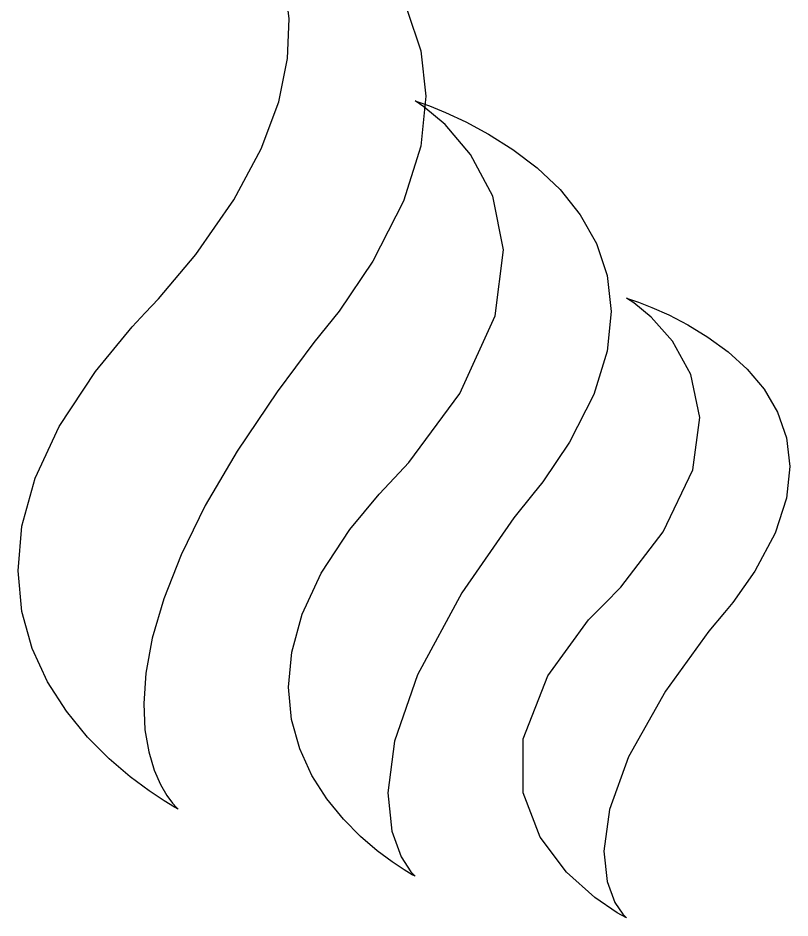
# Model space of a CAD drawing. Extents: x 59 to 294, y 44 to 310.
# Drawn here: x 156.71 to 193.94, y 212.02 to 255.46 of the extents above; entities that cross this region are included whole.
import ezdxf

# ---------------------------------------------------------------- set-up
doc = ezdxf.new("R2010")
doc.units = 0
doc.header["$MEASUREMENT"] = 0

msp = doc.modelspace()

# ---------------------------------------------------------------- linework, layer by layer
at = {"color": 32}
msp.add_lwpolyline([(175.479, 255.829), (176.135, 253.869), (176.381, 251.685), (176.13, 249.268), (175.303, 246.612), (173.817, 243.712), (172.192, 241.311), (171.59, 240.558), (170.974, 239.79), (169.208, 237.419), (167.272, 234.545), (165.742, 231.927), (164.578, 229.554), (163.74, 227.422), (163.186, 225.519), (162.876, 223.838), (162.771, 222.369), (162.83, 221.106), (163.012, 220.038), (163.277, 219.159), (163.584, 218.458), (163.893, 217.928), (164.164, 217.561), (164.356, 217.346), (164.43, 217.275), (164.43, 217.275), (164.43, 217.275), (164.43, 217.275), (164.251, 217.375), (163.759, 217.667), (163.026, 218.153), (162.118, 218.831), (161.105, 219.698), (160.058, 220.754), (159.044, 221.994), (158.133, 223.419), (157.393, 225.027), (156.895, 226.814), (156.708, 228.781), (156.899, 230.923), (157.539, 233.243), (158.696, 235.734), (160.441, 238.398), (162.206, 240.556), (162.843, 241.23), (163.481, 241.906), (165.278, 244.049), (167.123, 246.687), (168.438, 249.142), (169.281, 251.416), (169.712, 253.508), (169.794, 255.418), (169.581, 257.146)], dxfattribs=at)
for points in [[(175.86, 214.03), (175.86, 214.03), (175.718, 214.109), (175.329, 214.341), (174.748, 214.727), (174.03, 215.265), (173.228, 215.952), (172.399, 216.79), (171.596, 217.774), (170.877, 218.904), (170.293, 220.177), (169.9, 221.596), (169.752, 223.153), (169.907, 224.85), (170.415, 226.687), (171.336, 228.661), (172.719, 230.769), (174.121, 232.476), (174.625, 233.01), (175.565, 234.005), (178.02, 237.338), (179.729, 241.088), (180.132, 244.259), (179.608, 246.852), (178.539, 248.87), (177.304, 250.31), (176.284, 251.174), (175.86, 251.46), (175.86, 251.46), (175.86, 251.46), (176.044, 251.4), (176.557, 251.214), (177.333, 250.898), (178.304, 250.445), (179.408, 249.852), (180.577, 249.111), (181.747, 248.219), (182.853, 247.171), (183.829, 245.959), (184.61, 244.58), (185.13, 243.027), (185.324, 241.296), (185.128, 239.382), (184.475, 237.278), (183.301, 234.979), (182.015, 233.077), (181.54, 232.481), (180.624, 231.335), (178.114, 227.709), (175.978, 223.749), (174.874, 220.551), (174.545, 218.057), (174.735, 216.213), (175.189, 214.964), (175.649, 214.255), (175.86, 214.03), (175.86, 214.03)], [(186.054, 212.019), (186.054, 212.019), (185.611, 212.269), (184.525, 213.006), (183.16, 214.224), (181.887, 215.914), (181.067, 218.065), (181.069, 220.667), (182.255, 223.712), (184.223, 226.406), (184.996, 227.189), (185.776, 227.981), (187.827, 230.649), (189.254, 233.646), (189.593, 236.18), (189.163, 238.253), (188.277, 239.866), (187.253, 241.016), (186.406, 241.706), (186.054, 241.935), (186.054, 241.935), (186.054, 241.935), (186.209, 241.887), (186.636, 241.738), (187.282, 241.485), (188.093, 241.124), (189.012, 240.648), (189.987, 240.057), (190.962, 239.343), (191.884, 238.505), (192.697, 237.537), (193.347, 236.434), (193.781, 235.193), (193.942, 233.811), (193.777, 232.279), (193.233, 230.598), (192.252, 228.763), (191.178, 227.241), (190.783, 226.766), (190.023, 225.855), (187.935, 222.963), (186.158, 219.804), (185.239, 217.248), (184.965, 215.252), (185.122, 213.775), (185.498, 212.772), (185.879, 212.201), (186.054, 212.019), (186.054, 212.019)]]:
    msp.add_lwpolyline(points, close=True, dxfattribs=at)

doc.saveas('drawing.dxf')
